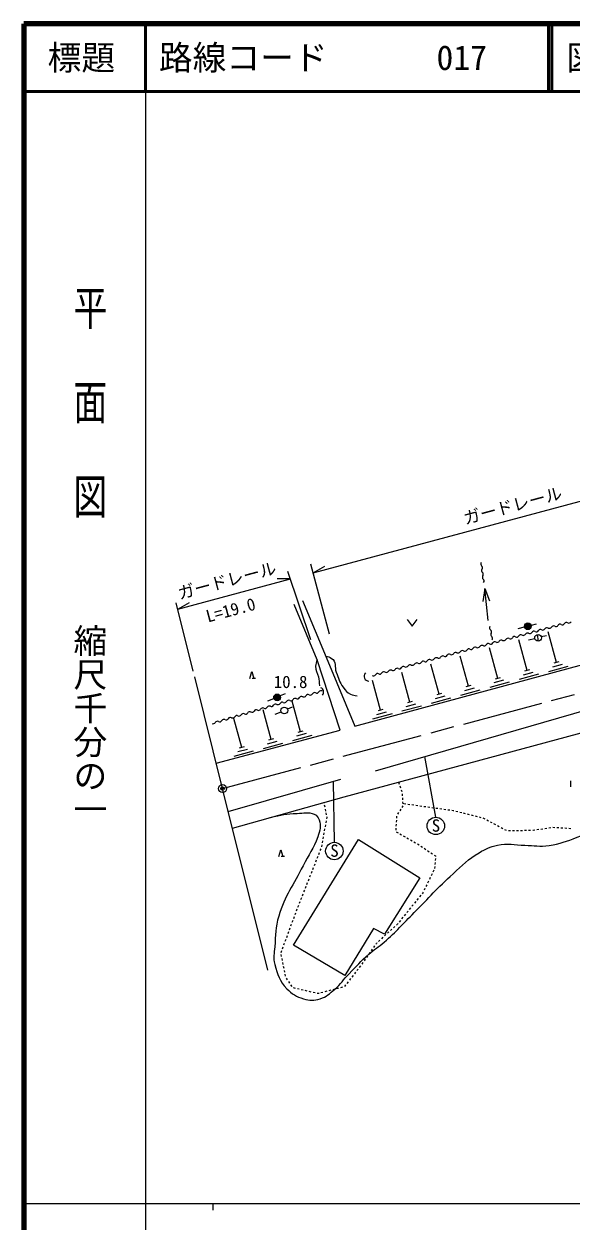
# Model space of a CAD drawing. Units: millimetres, scale not verified. Extents: x 40000 to 680000, y 20000 to 380000.
# Drawn here: x 40000 to 121081, y 202409 to 380000 of the extents above; entities that cross this region are included whole.
import ezdxf
from ezdxf.enums import TextEntityAlignment as Align

# ---------------------------------------------------------------- set-up
doc = ezdxf.new("R2010")
doc.units = ezdxf.units.MM
doc.header["$LTSCALE"] = 1000
doc.header["$PDMODE"] = 32
doc.header["$PDSIZE"] = 500
doc.linetypes.add('CHAIN', pattern=[18.5, 12, -1.5, 3.5, -1.5])
for name, color, linetype, lineweight in [('M-BGD', 7, 'Continuous', 25), ('M-BMK', 2, 'CHAIN', 13), ('M-BMK-SRVR', 3, 'Continuous', 25), ('M-STR-HTXT', 7, 'Continuous', 13), ('M-STR-STRC', 7, 'Continuous', 25), ('M-TTL', 2, 'Continuous', 140), ('M-TTL-BAND', 7, 'Continuous', 25), ('M-TTL-LINE', 7, 'Continuous', 50)]:
    doc.layers.add(name, color=color, linetype=linetype, lineweight=lineweight)
doc.layers.add('M-OTRS', color=6, linetype='Continuous')
doc.layers.add('M-TTL-TXT', color=7, linetype='Continuous')
doc.styles.add('@ＭＳ ゴシック', font='')
doc.styles.add('ＭＳ ゴシック', font='')
doc.styles.get('@ＭＳ ゴシック').set_extended_font_data('@MS Gothic')
doc.styles.get('ＭＳ ゴシック').set_extended_font_data('MS Gothic')

msp = doc.modelspace()

# ---------------------------------------------------------------- hatches: boundary and pattern name
at = {"layer": 'M-BGD'}
for points in [[(115152, 290784, 0.96343), (114181, 290548, 0.00425), (114183, 290540, 0.41421), (114779, 290160, 0.41421)], [(77969, 280303, 0.96343), (77046, 279918, 0.00425), (77049, 279911, 0.41421), (77697, 279628, 0.41421)]]:
    msp.add_hatch(color=256, dxfattribs=at).paths.add_polyline_path(points)

# ---------------------------------------------------------------- linework, layer by layer
for centre, start, end in [((114671, 290648), 12.46904, 15.76389), ((77515, 280093), 21.45336, 24.7482)]:
    msp.add_arc(centre, 500, start, end)
for p, q in [((108296, 296269), (108005, 294326)), ((108818, 291481), (108296, 296269)), ((108296, 296269), (108999, 294434)), ((96796, 291653), (97546, 290653)), ((97546, 290653), (98296, 291653)), ((113258, 290337), (114181, 290548)), ((115920, 290974), (115152, 290784)), ((118905, 285268), (117667, 289838)), ((114561, 284091), (113332, 288631)), ((114783, 288614), (115706, 288826)), ((116226, 288426), (116183, 289425)), ((117445, 289251), (116677, 289061)), ((105874, 281739), (104661, 286217)), ((110218, 282915), (108996, 287424)), ((101531, 280562), (100326, 285010)), ((114923, 284189), (114199, 283993)), ((120614, 284694), (117718, 283910)), ((119759, 284981), (118311, 284589)), ((119267, 285366), (118543, 285170)), ((73462, 282919), (73762, 283919)), ((73762, 283919), (74062, 282919)), ((74312, 282919), (73812, 282919)), ((92844, 278210), (91655, 282596)), ((97187, 279386), (95991, 283803)), ((111072, 282628), (109624, 282236)), ((110580, 283013), (109856, 282817)), ((116270, 283518), (113375, 282734)), ((115416, 283805), (113968, 283413)), ((78697, 280610), (77969, 280303)), ((101893, 280660), (101169, 280464)), ((107583, 281165), (104688, 280381)), ((106729, 281452), (105281, 281060)), ((106236, 281837), (105512, 281641)), ((111927, 282342), (109031, 281558)), ((76167, 279565), (77046, 279918)), ((80970, 275005), (79757, 279528)), ((98042, 279099), (96594, 278707)), ((97549, 279484), (96825, 279288)), ((103240, 279989), (100344, 279205)), ((102385, 280276), (100937, 279884)), ((76624, 273839), (75440, 278253)), ((77241, 277623), (78120, 277976)), ((79771, 278668), (79043, 278360)), ((94553, 277636), (91657, 276852)), ((93698, 277923), (92250, 277531)), ((93205, 278308), (92482, 278112)), ((98896, 278813), (96001, 278029)), ((72278, 272674), (71123, 276977)), ((77478, 273551), (76029, 273162)), ((76986, 273936), (76262, 273742)), ((82678, 274428), (79781, 273651)), ((81824, 274716), (80376, 274328)), ((81333, 275102), (80608, 274908)), ((73985, 272096), (71088, 271319)), ((73132, 272385), (71683, 271996)), ((72640, 272771), (71915, 272576)), ((78332, 273262), (75434, 272485)), ((70279, 263153), (86950, 267941)), ((95491, 267517), (95596, 267235)), ((95700, 266954), (95804, 266673)), ((95908, 266392), (96004, 266134)), ((121052, 266850), (121052, 267725)), ((96004, 266134), (96006, 266109)), ((96030, 265810), (96054, 265511)), ((96078, 265212), (96103, 264913)), ((96127, 264614), (96151, 264315)), ((84507, 264417), (84488, 264513)), ((84623, 263828), (84565, 264122)), ((84738, 263239), (84681, 263534)), ((84854, 262650), (84796, 262945)), ((95529, 263002), (95369, 262749)), ((95849, 263510), (95689, 263256)), ((96170, 264017), (96010, 263763)), ((96578, 264255), (96281, 264297)), ((97172, 264173), (96875, 264214)), ((97767, 264090), (97470, 264131)), ((98361, 264007), (98064, 264049)), ((98955, 263925), (98658, 263966)), ((99550, 263842), (99252, 263883)), ((100144, 263759), (99847, 263801)), ((100738, 263677), (100441, 263718)), ((101332, 263594), (101035, 263635)), ((101927, 263511), (101629, 263553)), ((102521, 263429), (102224, 263470)), ((103115, 263346), (102818, 263387)), ((103628, 263275), (103412, 263305)), ((103708, 263255), (103628, 263275)), ((104290, 263112), (103999, 263183)), ((104873, 262968), (104582, 263040)), ((105456, 262825), (105164, 262896)), ((84667, 260881), (84721, 261176)), ((84775, 261471), (84830, 261766)), ((84884, 262061), (84925, 262288)), ((84925, 262288), (84912, 262356)), ((95157, 261289), (95137, 260990)), ((95196, 261888), (95176, 261589)), ((95235, 262487), (95215, 262187)), ((106038, 262681), (105747, 262753)), ((106621, 262538), (106330, 262610)), ((107204, 262394), (106912, 262466)), ((107786, 262251), (107495, 262323)), ((108339, 262031), (108075, 262173)), ((108868, 261747), (108603, 261889)), ((109396, 261462), (109132, 261604)), ((109924, 261178), (109660, 261320)), ((84341, 259111), (84395, 259406)), ((84450, 259701), (84504, 259996)), ((84558, 260291), (84612, 260586)), ((95117, 260691), (95098, 260391)), ((95175, 260144), (95436, 259996)), ((95697, 259849), (95958, 259701)), ((96220, 259554), (96481, 259406)), ((110452, 260893), (110188, 261036)), ((110981, 260609), (110717, 260751)), ((111509, 260324), (111245, 260467)), ((112098, 260288), (111798, 260283)), ((112697, 260299), (112398, 260294)), ((113297, 260309), (112997, 260304)), ((113897, 260320), (113597, 260315)), ((114497, 260330), (114197, 260325)), ((115097, 260341), (114797, 260336)), ((115472, 260348), (115397, 260346)), ((115694, 260382), (115472, 260348)), ((116287, 260474), (115991, 260428)), ((116880, 260565), (116584, 260520)), ((117473, 260657), (117177, 260611)), ((118066, 260749), (117770, 260703)), ((118662, 260768), (118363, 260788)), ((119261, 260729), (118962, 260749)), ((119860, 260690), (119560, 260710)), ((120458, 260651), (120159, 260671)), ((121057, 260612), (120758, 260632)), ((83920, 257368), (84030, 257647)), ((84124, 257930), (84178, 258225)), ((84233, 258521), (84287, 258816)), ((96742, 259259), (97003, 259112)), ((97265, 258964), (97526, 258817)), ((97787, 258669), (98048, 258522)), ((98307, 258370), (98557, 258203)), ((98806, 258037), (99056, 257871)), ((99305, 257704), (99555, 257538)), ((77750, 256498), (78050, 257498)), ((78050, 257498), (78350, 256498)), ((78600, 256498), (78100, 256498)), ((83258, 255694), (83368, 255973)), ((83478, 256252), (83589, 256531)), ((83699, 256810), (83809, 257089)), ((99805, 257371), (100054, 257205)), ((100304, 257039), (100553, 256872)), ((100803, 256706), (101007, 256570)), ((100979, 256216), (100954, 255917)), ((101007, 256570), (101003, 256515)), ((82596, 254020), (82706, 254299)), ((82816, 254578), (82927, 254857)), ((83037, 255136), (83147, 255415)), ((100741, 254447), (100610, 254177)), ((100882, 255020), (100857, 254721)), ((100930, 255618), (100906, 255319)), ((81934, 252346), (82044, 252625)), ((82154, 252904), (82265, 253183)), ((82375, 253462), (82485, 253741)), ((99692, 252288), (99561, 252019)), ((99954, 252828), (99823, 252558)), ((100217, 253368), (100086, 253098)), ((100479, 253908), (100348, 253638)), ((81272, 250672), (81382, 250951)), ((81492, 251230), (81603, 251509)), ((81713, 251788), (81823, 252067)), ((98812, 250730), (98622, 250497)), ((99118, 251107), (99001, 250962)), ((99168, 251209), (99118, 251107)), ((99430, 251749), (99299, 251479)), ((80397, 248437), (80501, 248719)), ((80610, 248999), (80720, 249278)), ((80830, 249557), (80941, 249836)), ((81051, 250115), (81161, 250393)), ((97297, 248867), (97108, 248635)), ((97676, 249333), (97487, 249100)), ((98054, 249798), (97865, 249566)), ((98433, 250264), (98244, 250031)), ((79774, 246749), (79878, 247030)), ((79982, 247312), (80086, 247593)), ((80190, 247875), (80294, 248156)), ((95783, 247005), (95594, 246773)), ((96162, 247471), (95972, 247238)), ((96540, 247936), (96351, 247704)), ((96919, 248402), (96729, 248169)), ((79151, 245060), (79254, 245342)), ((79358, 245623), (79462, 245905)), ((79566, 246186), (79670, 246467)), ((94089, 245312), (93868, 245110)), ((94531, 245718), (94310, 245515)), ((94973, 246124), (94752, 245921)), ((95340, 246461), (95194, 246327)), ((95405, 246540), (95340, 246461)), ((78527, 243372), (78631, 243653)), ((78735, 243935), (78839, 244216)), ((78943, 244497), (79047, 244779)), ((92226, 243602), (92128, 243462)), ((92321, 243689), (92226, 243602)), ((92763, 244095), (92542, 243892)), ((93205, 244501), (92984, 244298)), ((93647, 244907), (93426, 244704)), ((78111, 242246), (78215, 242527)), ((78187, 241661), (78128, 241955)), ((78319, 242809), (78423, 243090)), ((90920, 241744), (90748, 241499)), ((91265, 242235), (91093, 241990)), ((91610, 242726), (91438, 242481)), ((91955, 243217), (91783, 242972)), ((78304, 241073), (78245, 241367)), ((78422, 240484), (78363, 240778)), ((78540, 239896), (78481, 240190)), ((89515, 239800), (89331, 239562)), ((89882, 240274), (89698, 240037)), ((90230, 240763), (90057, 240517)), ((90575, 241254), (90402, 241008)), ((78657, 239308), (78598, 239602)), ((78775, 238719), (78716, 239013)), ((79067, 238204), (78898, 238452)), ((88413, 238376), (88229, 238139)), ((88780, 238851), (88596, 238614)), ((89147, 239325), (88964, 239088)), ((79403, 237707), (79235, 237955)), ((79740, 237210), (79571, 237459)), ((80227, 236933), (79935, 237001)), ((80811, 236797), (80519, 236865)), ((81396, 236661), (81104, 236729)), ((81980, 236525), (81688, 236593)), ((82565, 236389), (82272, 236457)), ((83149, 236253), (82857, 236321)), ((84313, 236336), (84022, 236260)), ((84893, 236489), (84603, 236413)), ((85473, 236642), (85183, 236565)), ((86053, 236794), (85763, 236718)), ((86634, 236947), (86343, 236871)), ((87214, 237100), (86924, 237023)), ((87678, 237428), (87494, 237190)), ((88045, 237902), (87862, 237665)), ((83598, 236148), (83441, 236185)), ((83732, 236183), (83598, 236148))]:
    msp.add_line(p, q, dxfattribs=at)
for points in [[(81257, 294478), (85035, 285459), (89017, 275826), (163951, 296120), (193243, 304659), (215783, 310607)], [(92089, 269201), (140131, 283096), (167079, 290533), (204126, 300769), (219417, 303551), (231449, 305968), (235346, 306819), (239464, 307363), (244365, 307601), (248109, 307499), (251887, 307159), (256822, 306342), (261366, 305092)], [(70887, 260708), (87438, 265338), (135569, 278357), (145677, 281403), (159242, 285402), (162764, 286270), (167257, 286933), (169963, 287444), (185534, 292141), (191150, 294540), (205649, 299135), (223910, 301756)], [(68498, 270314), (86873, 275242), (83435, 285663), (80031, 293899)]]:
    msp.add_lwpolyline(points, dxfattribs=at)
msp.add_lwpolyline([(79959, 243316), (89557, 258990), (98695, 253323), (93437, 244950), (91803, 245818), (87566, 238824)], close=True, dxfattribs=at)
for centre in [(114671, 290648), (116196, 288925), (77515, 280093), (78589, 278151)]:
    msp.add_circle(centre, 500, dxfattribs=at)
for centre, radius, start, end in [((108059, 299904), 362, 143.1985, 230.40413), ((108178, 298910), 362, 143.1985, 230.40413), ((107597, 299345), 362, 323.1985, 50.40413), ((107715, 298351), 362, 323.1985, 50.40413), ((108296, 297916), 362, 143.1985, 230.40413), ((107834, 297357), 362, 323.1985, 50.40413), ((120771, 291490), 362, 241.53736, 328.743), ((109364, 290390), 362, 146.30051, 233.50615), ((108933, 289807), 362, 326.30051, 53.50615), ((109536, 289404), 362, 146.30051, 233.50615), ((114627, 289284), 362, 61.53736, 148.743), ((114973, 289922), 362, 241.53736, 328.743), ((115593, 289546), 362, 61.53736, 148.743), ((115940, 290183), 362, 241.53736, 328.743), ((116559, 289807), 362, 61.53736, 148.743), ((116906, 290445), 362, 241.53736, 328.743), ((117526, 290068), 362, 61.53736, 148.743), ((117872, 290706), 362, 241.53736, 328.743), ((118492, 290330), 362, 61.53736, 148.743), ((118838, 290968), 362, 241.53736, 328.743), ((119458, 290591), 362, 61.53736, 148.743), ((119805, 291229), 362, 241.53736, 328.743), ((120424, 290853), 362, 61.53736, 148.743), ((107863, 287454), 362, 61.53736, 148.743), ((108209, 288092), 362, 241.53736, 328.743), ((108829, 287716), 362, 61.53736, 148.743), ((109176, 288353), 362, 241.53736, 328.743), ((109105, 288821), 362, 326.30051, 53.50615), ((109796, 287977), 362, 61.53736, 148.743), ((110142, 288615), 362, 241.53736, 328.743), ((110762, 288238), 362, 61.53736, 148.743), ((111108, 288876), 362, 241.53736, 328.743), ((111728, 288500), 362, 61.53736, 148.743), ((112075, 289137), 362, 241.53736, 328.743), ((112694, 288761), 362, 61.53736, 148.743), ((113041, 289399), 362, 241.53736, 328.743), ((113661, 289023), 362, 61.53736, 148.743), ((114007, 289660), 362, 241.53736, 328.743), ((101099, 285624), 362, 61.53736, 148.743), ((101446, 286262), 362, 241.53736, 328.743), ((102065, 285885), 362, 61.53736, 148.743), ((102412, 286523), 362, 241.53736, 328.743), ((103032, 286147), 362, 61.53736, 148.743), ((103378, 286784), 362, 241.53736, 328.743), ((103998, 286408), 362, 61.53736, 148.743), ((104344, 287046), 362, 241.53736, 328.743), ((104964, 286670), 362, 61.53736, 148.743), ((105311, 287307), 362, 241.53736, 328.743), ((105930, 286931), 362, 61.53736, 148.743), ((106277, 287569), 362, 241.53736, 328.743), ((106897, 287193), 362, 61.53736, 148.743), ((107243, 287830), 362, 241.53736, 328.743), ((94335, 283794), 362, 61.53736, 148.743), ((94682, 284431), 362, 241.53736, 328.743), ((95302, 284055), 362, 61.53736, 148.743), ((95648, 284693), 362, 241.53736, 328.743), ((96268, 284317), 362, 61.53736, 148.743), ((96614, 284954), 362, 241.53736, 328.743), ((97234, 284578), 362, 61.53736, 148.743), ((97581, 285216), 362, 241.53736, 328.743), ((98200, 284840), 362, 61.53736, 148.743), ((98547, 285477), 362, 241.53736, 328.743), ((99167, 285101), 362, 61.53736, 148.743), ((99513, 285739), 362, 241.53736, 328.743), ((100133, 285363), 362, 61.53736, 148.743), ((100479, 286000), 362, 241.53736, 328.743), ((91085, 283212), 691, 133.41819, 272.97899), ((91783, 283647), 362, 241.53736, 328.743), ((92403, 283271), 362, 61.53736, 148.743), ((92749, 283909), 362, 241.53736, 328.743), ((93369, 283532), 362, 61.53736, 148.743), ((93716, 284170), 362, 241.53736, 328.743), ((82441, 280804), 362, 242.85983, 330.06547), ((83069, 280442), 362, 62.85983, 150.06547), ((83401, 281087), 362, 242.85983, 330.06547), ((84029, 280725), 362, 62.85983, 150.06547), ((83681, 280880), 724, 323.2099, 64.86259), ((76350, 278456), 362, 62.85983, 150.06547), ((76681, 279102), 362, 242.85983, 330.06547), ((77310, 278740), 362, 62.85983, 150.06547), ((77641, 279385), 362, 242.85983, 330.06547), ((78270, 279023), 362, 62.85983, 150.06547), ((78601, 279669), 362, 242.85983, 330.06547), ((79230, 279307), 362, 62.85983, 150.06547), ((79561, 279953), 362, 242.85983, 330.06547), ((80190, 279591), 362, 62.85983, 150.06547), ((80521, 280236), 362, 242.85983, 330.06547), ((81150, 279874), 362, 62.85983, 150.06547), ((81481, 280520), 362, 242.85983, 330.06547), ((82110, 280158), 362, 62.85983, 150.06547), ((70590, 276754), 362, 62.85983, 150.06547), ((70922, 277399), 362, 242.85983, 330.06547), ((71550, 277038), 362, 62.85983, 150.06547), ((71882, 277683), 362, 242.85983, 330.06547), ((72510, 277321), 362, 62.85983, 150.06547), ((72842, 277967), 362, 242.85983, 330.06547), ((73470, 277605), 362, 62.85983, 150.06547), ((73802, 278250), 362, 242.85983, 330.06547), ((74430, 277889), 362, 62.85983, 150.06547), ((74761, 278534), 362, 242.85983, 330.06547), ((75390, 278172), 362, 62.85983, 150.06547), ((75721, 278818), 362, 242.85983, 330.06547), ((68042, 276548), 362, 242.85983, 330.06547), ((68670, 276187), 362, 62.85983, 150.06547), ((69002, 276832), 362, 242.85983, 330.06547), ((69630, 276470), 362, 62.85983, 150.06547), ((69962, 277116), 362, 242.85983, 330.06547)]:
    msp.add_arc(centre, radius, start, end, dxfattribs=at)
for points, knots in [([(76430, 262259), (78260, 262667), (78877, 262861), (80476, 262885), (81475, 262900), (82120, 263161), (83029, 262749), (83415, 262574), (83605, 262333), (83744, 261932), (84067, 260999), (83872, 260343), (83540, 259413), (82908, 257644), (82195, 256809), (81361, 255125), (79921, 252215), (78677, 250750), (77754, 247637), (77247, 245928), (77292, 244889), (77175, 243110), (77108, 242089), (76888, 241472), (77175, 240490), (77615, 238983), (77860, 238017), (78945, 236882), (79728, 236063), (80345, 235713), (81429, 235384), (82358, 235102), (82983, 235109), (83914, 235384), (84874, 235668), (85283, 236155), (86053, 236794), (86995, 237576), (87331, 238214), (88180, 239096), (89292, 240251), (89906, 240911), (91093, 241990), (91938, 242758), (92545, 243030), (93403, 243785), (95233, 245395), (96110, 246456), (97838, 248176), (100091, 250416), (101220, 251812), (103591, 253928), (105043, 255225), (105793, 256070), (107471, 257059), (108451, 257637), (109052, 257920), (110159, 258182), (111712, 258549), (112648, 258162), (114244, 258148), (115640, 258136), (116436, 257913), (117817, 258114), (119491, 258358), (120389, 258738), (121970, 259339), (123570, 259949), (124460, 260347), (125918, 261245), (127356, 262130), (128067, 262775), (129356, 263866), (130676, 264984), (131207, 265845), (132555, 266929), (134408, 268420), (135680, 268941), (137558, 270401), (140073, 272355), (141274, 273702), (143719, 275744), (145490, 277225), (146383, 278208), (148347, 279420), (150714, 280881), (152266, 281302), (154882, 282245), (157452, 283172), (158977, 283432), (161621, 284117), (164574, 284882), (166273, 285137), (169211, 285955), (172609, 286901), (174437, 287681), (177788, 288780), (182982, 290483), (184614, 291007), (191096, 293103)], [0, 0, 0, 0, 1, 1, 1, 2, 2, 2, 3, 3, 3, 4, 4, 4, 5, 5, 5, 6, 6, 6, 7, 7, 7, 8, 8, 8, 9, 9, 9, 10, 10, 10, 11, 11, 11, 12, 12, 12, 13, 13, 13, 14, 14, 14, 15, 15, 15, 16, 16, 16, 17, 17, 17, 18, 18, 18, 19, 19, 19, 20, 20, 20, 21, 21, 21, 22, 22, 22, 23, 23, 23, 24, 24, 24, 25, 25, 25, 26, 26, 26, 27, 27, 27, 28, 28, 28, 29, 29, 29, 30, 30, 30, 31, 31, 31, 32, 32, 32, 33, 33, 33, 33]), ([(84734, 286175), (85082, 286153), (85297, 286068), (85603, 285881), (86328, 285439), (85976, 284608), (86284, 283816), (86630, 282926), (86755, 282375), (87305, 281593), (87644, 281110), (87875, 280806), (88417, 280572), (88768, 280420), (88957, 280377), (89370, 280345)], [0, 0, 0, 0, 1, 1, 1, 2, 2, 2, 3, 3, 3, 4, 4, 4, 5, 5, 5, 5]), ([(83435, 285663), (83286, 285281), (83249, 285099), (83221, 284724), (83173, 284085), (83512, 283765), (83629, 283136), (83725, 282617), (83749, 282429), (83810, 281797)], [0, 0, 0, 0, 1, 1, 1, 2, 2, 2, 3, 3, 3, 3])]:
    msp.add_open_spline(points, degree=3, knots=knots, dxfattribs=at)
at = {"layer": 'M-BMK'}
msp.add_line((69431, 266563), (166251, 292512), dxfattribs=at)
at = {"layer": 'M-BMK-SRVR'}
msp.add_circle((69431, 266563), 600, dxfattribs=at)
msp.add_point((69431, 266563), dxfattribs=at)
at = {"layer": 'M-OTRS'}
msp.add_point((69424, 266562), dxfattribs=at)
at = {"layer": 'M-STR-HTXT'}
for p, q in [((82878, 298579), (164889, 320560)), ((82528, 288627), (79130, 298753)), ((85280, 289463), (82540, 299861)), ((82878, 298579), (84583, 299554)), ((62805, 293199), (79493, 297672)), ((79493, 297672), (77528, 297663)), ((65096, 283988), (62575, 294126)), ((62805, 293199), (64511, 294174))]:
    msp.add_line(p, q, dxfattribs=at)
at = {"layer": 'M-STR-STRC'}
for p, q in [((69431, 266563), (65310, 283131)), ((99366, 271305), (101004, 262317)), ((76136, 239607), (69431, 266563)), ((85811, 267614), (85981, 258593))]:
    msp.add_line(p, q, dxfattribs=at)
for centre in [(101041, 261027), (86005, 257303)]:
    msp.add_circle(centre, 1290, dxfattribs=at)
at = {"layer": 'M-TTL'}
for p, q in [((40000, 380000), (40000, 20000)), ((680000, 380000), (40000, 380000))]:
    msp.add_line(p, q, dxfattribs=at)
at = {"layer": 'M-TTL-BAND'}
for p, q in [((58000, 370000), (58000, 20000)), ((40000, 205000), (579000, 205000)), ((68000, 205000), (68000, 204000))]:
    msp.add_line(p, q, dxfattribs=at)
at = {"layer": 'M-TTL-LINE'}
for p, q in [((58000, 380000), (58000, 370000)), ((117750, 380000), (117750, 370000)), ((118250, 380000), (118250, 370000)), ((40000, 370000), (680000, 370000))]:
    msp.add_line(p, q, dxfattribs=at)

# ---------------------------------------------------------------- texts
at = {"layer": 'M-BGD', "style": 'ＭＳ ゴシック'}
msp.add_text('10.8', height=1833, dxfattribs=at).set_placement((79518, 282398), align=Align.MIDDLE_CENTER)
at = {"layer": 'M-STR-HTXT', "style": 'ＭＳ ゴシック'}
for s, p in [('ガードレール', (105568, 305196)), ('ガードレール', (63219, 294076)), ('L=19.0', (67406, 290669))]:
    msp.add_text(s, height=1833, rotation=15.004, dxfattribs=at).set_placement(p, align=Align.BOTTOM_LEFT)
at = {"layer": 'M-STR-STRC', "style": 'ＭＳ ゴシック'}
for p in [(101059, 259620), (86024, 255896)]:
    msp.add_text('S', height=1833, dxfattribs=at).set_placement(p, align=Align.BOTTOM_CENTER)
at = {"layer": 'M-TTL-BAND', "style": '@ＭＳ ゴシック', "width": 1.4}
msp.add_text('平  面  図', height=3666, rotation=270, dxfattribs=at).set_placement((49777, 306475), align=Align.MIDDLE_RIGHT)
at = {"layer": 'M-TTL-BAND', "style": '@ＭＳ ゴシック'}
msp.add_text('縮尺千分の一', height=3666, rotation=270, dxfattribs=at).set_placement((49777, 261030), align=Align.MIDDLE_RIGHT)
at = {"layer": 'M-TTL-TXT', "style": 'ＭＳ ゴシック'}
msp.add_text('標題', height=3666, dxfattribs=at).set_placement((48500, 375000), align=Align.MIDDLE_CENTER)
for s, p in [('路線コード', (60000, 375000)), ('017', (101142, 375000)), ('図面コード', (120380, 375000))]:
    msp.add_text(s, height=3666, dxfattribs=at).set_placement(p, align=Align.MIDDLE_LEFT)

doc.saveas('drawing.dxf')
